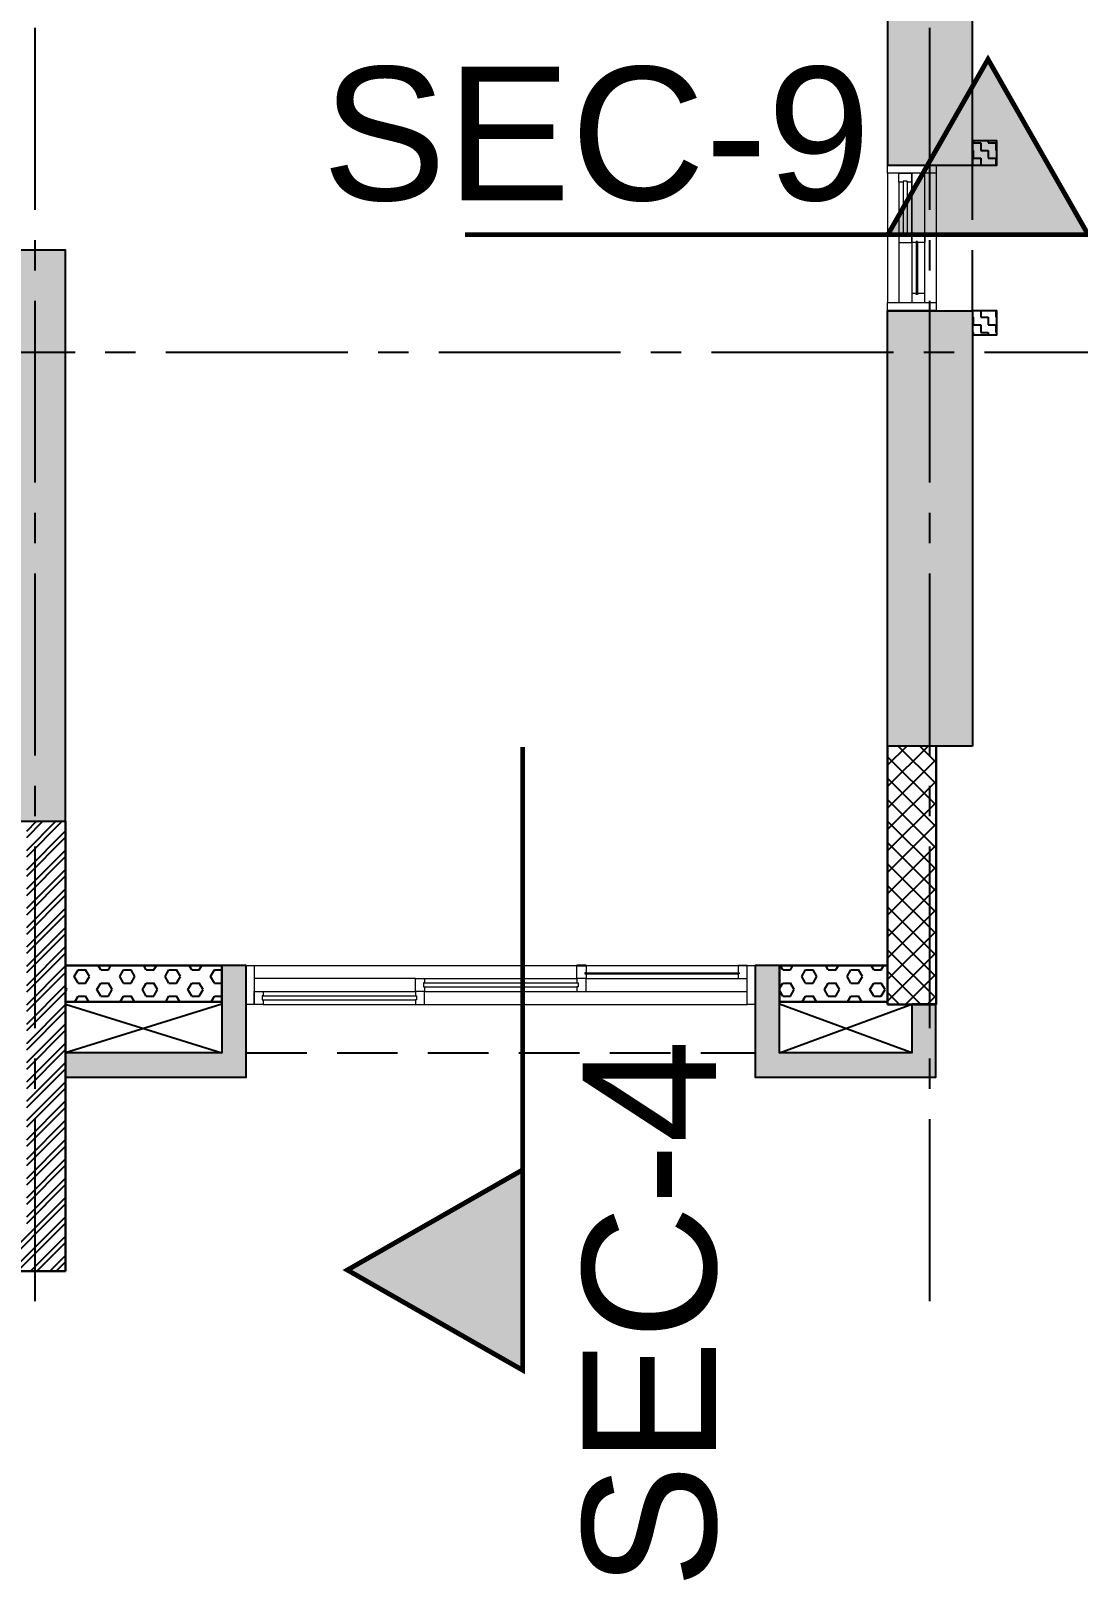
# Model space of a CAD drawing. Header units: millimetres. Extents: x 1066295 to 1300022, y -5734212 to -5454663.
# Drawn here: x 1211525 to 1215843, y -5732356 to -5725969 of the extents above; entities that cross this region are included whole.
import ezdxf

# ---------------------------------------------------------------- set-up
doc = ezdxf.new("R2010")
doc.units = ezdxf.units.MM
doc.header["$LTSCALE"] = 1000
doc.header["$MEASUREMENT"] = 0
for name, pattern in [('AUDIT_D_120904163729-0', [0]), ('T9_KEY PLAN(TYPICAL FLOOR)$0$2BHK-A - FRONT$0$AUDIT_D_120904163729-0', [0]), ('T9_KEY PLAN(TYPICAL FLOOR)$0$T8(T9 IS SIMILAR) - TYPICAL FLOOR ELEVATION$0$AUDIT_D_120904163729-0', [0]), ('T9_KEY PLAN(TYPICAL FLOOR)$0$T8(T9 IS SIMILAR) - TYPICAL FLOOR ELEVATION$0$HIDDEN', [0.375, 0.25, -0.125]), ('T9_KEY PLAN(TYPICAL FLOOR)$0$T8_REFUGE COLUMNS$0$CENTER2', [1.125, 0.75, -0.125, 0.125, -0.125]), ('T9_PROFILE SECTIONS$0$T8_PROFILE SECTIONS$0$HIDDEN', [0.375, 0.25, -0.125]), ('T9_PROFILE SECTIONS$0$T8_PROFILE SECTIONS$0$PHANTOM2', [1.25, 0.625, -0.125, 0.125, -0.125, 0.125, -0.125])]:
    doc.linetypes.add(name, pattern=pattern)
doc.layers.get('0').update_dxf_attribs({"linetype": 'AUDIT_D_120904163729-0'})
for name, color, linetype in [('T9_KEY PLAN(TYPICAL FLOOR)$0$2BHK-A - FRONT$0$A-HATCH -160', 251, 'T9_KEY PLAN(TYPICAL FLOOR)$0$2BHK-A - FRONT$0$AUDIT_D_120904163729-0'), ('T9_KEY PLAN(TYPICAL FLOOR)$0$T8(T9 IS SIMILAR) - TYPICAL FLOOR ELEVATION$0$A-WALL HATCH', 252, 'T9_KEY PLAN(TYPICAL FLOOR)$0$T8(T9 IS SIMILAR) - TYPICAL FLOOR ELEVATION$0$AUDIT_D_120904163729-0'), ('T9_KEY PLAN(TYPICAL FLOOR)$0$T8(T9 IS SIMILAR) - TYPICAL FLOOR ELEVATION$0$A-WALL-FEATURES', 6, 'T9_KEY PLAN(TYPICAL FLOOR)$0$T8(T9 IS SIMILAR) - TYPICAL FLOOR ELEVATION$0$AUDIT_D_120904163729-0'), ('T9_KEY PLAN(TYPICAL FLOOR)$0$T8_REFUGE COLUMNS$0$A-CENTERLINE', 193, 'T9_KEY PLAN(TYPICAL FLOOR)$0$T8_REFUGE COLUMNS$0$CENTER2'), ('T9_KEY PLAN(TYPICAL FLOOR)$0$T8_REFUGE COLUMNS$0$A-RCC COLS', 3, 'Continuous'), ('T9_KEY PLAN(TYPICAL FLOOR)$0$T8_TYPICAL COLUMNS$0$A-RCC COLS', 3, 'Continuous'), ('T9_PROFILE SECTIONS$0$T8_PROFILE SECTIONS$0$A-PROFILE SECTIONS', 81, 'T9_PROFILE SECTIONS$0$T8_PROFILE SECTIONS$0$PHANTOM2')]:
    doc.layers.add(name, color=color, linetype=linetype)
for name, color, linetype, lineweight in [('T9_KEY PLAN(TYPICAL FLOOR)$0$2BHK-A - FRONT$0$A-WALL- 160', 6, 'Continuous', 30), ('T9_KEY PLAN(TYPICAL FLOOR)$0$2BHK-A - FRONT$0$Window', 4, 'Continuous', 20), ('T9_KEY PLAN(TYPICAL FLOOR)$0$T8(T9 IS SIMILAR)$0$D&W', 8, 'Continuous', 25)]:
    doc.layers.add(name, color=color, linetype=linetype, lineweight=lineweight)
doc.layers.add('T9_KEY PLAN(TYPICAL FLOOR)$0$T8_REFUGE COLUMNS$0$COL-HATCH', color=7, linetype='Continuous', lineweight=25, true_color=0xa3a3a3)
doc.styles.add('T9_PROFILE SECTIONS$0$T8_PROFILE SECTIONS$0$arial', font='sanss___.ttf')

# ---------------------------------------------------------------- blocks, each defined once
blk = doc.blocks.new('T9_PROFILE SECTIONS$0$T8_PROFILE SECTIONS$0$MH')
at = {"layer": 'T9_PROFILE SECTIONS$0$T8_PROFILE SECTIONS$0$A-PROFILE SECTIONS', "linetype": 'T9_PROFILE SECTIONS$0$T8_PROFILE SECTIONS$0$HIDDEN', "ltscale": 2}
h = blk.add_hatch(color=256, dxfattribs=at)
h.dxf.hatch_style = 1
h.paths.add_polyline_path([(1140354.5, -5697433.6), (1141077.6, -5697846.6), (1140354.5, -5698259.6)])
at = {"layer": 'T9_PROFILE SECTIONS$0$T8_PROFILE SECTIONS$0$A-PROFILE SECTIONS', "linetype": 'T9_PROFILE SECTIONS$0$T8_PROFILE SECTIONS$0$HIDDEN', "ltscale": 2, "const_width": 20}
blk.add_lwpolyline([(1140354.5, -5697433.6), (1140354.5, -5697433.6), (1141077.6, -5697846.6), (1140354.5, -5698259.6)], close=True, dxfattribs=at)
blk.add_lwpolyline([(1140354.5, -5697433.6), (1140354.5, -5700003.6)], dxfattribs=at)
blk = doc.blocks.new('T9_PROFILE SECTIONS$0$PROFILE SECTION LINE T9')
at = {"layer": 'T9_PROFILE SECTIONS$0$T8_PROFILE SECTIONS$0$A-PROFILE SECTIONS', "linetype": 'ByBlock', "xscale": -1, "rotation": 270}
blk.add_blockref('T9_PROFILE SECTIONS$0$T8_PROFILE SECTIONS$0$MH', (5729344.8, -1153150, 0), dxfattribs=at)
at = {"layer": 'T9_PROFILE SECTIONS$0$T8_PROFILE SECTIONS$0$A-PROFILE SECTIONS', "linetype": 'ByBlock', "rotation": 180}
blk.add_blockref('T9_PROFILE SECTIONS$0$T8_PROFILE SECTIONS$0$MH', (1169933.7, -5714911.2, 0), dxfattribs=at)
at = {"layer": 'T9_PROFILE SECTIONS$0$T8_PROFILE SECTIONS$0$A-PROFILE SECTIONS', "linetype": 'ByBlock', "insert": (28752, -12661.3, 0), "char_height": 550, "attachment_point": 7, "style": 'T9_PROFILE SECTIONS$0$T8_PROFILE SECTIONS$0$arial'}
blk.add_mtext_dynamic_manual_height_columns('SEC-9', width=301.334, gutter_width=500, heights=[0], dxfattribs=at)
at = {"layer": 'T9_PROFILE SECTIONS$0$T8_PROFILE SECTIONS$0$A-PROFILE SECTIONS', "linetype": 'ByBlock', "insert": (30384, -18377.7, 0), "char_height": 550, "attachment_point": 7, "rotation": 90, "style": 'T9_PROFILE SECTIONS$0$T8_PROFILE SECTIONS$0$arial'}
blk.add_mtext_dynamic_manual_height_columns('SEC-4', width=301.334, gutter_width=500, heights=[0], dxfattribs=at)
blk = doc.blocks.new('T9_KEY PLAN(TYPICAL FLOOR)$0$T8_REFUGE COLUMNS')
at = {"layer": 'T9_KEY PLAN(TYPICAL FLOOR)$0$T8_REFUGE COLUMNS$0$COL-HATCH', "linetype": 'ByBlock'}
h = blk.add_hatch(color=256, dxfattribs=at)
h.dxf.hatch_style = 1
h.paths.add_polyline_path([(1215902.1, -5706299.9), (1216152.1, -5706299.9), (1216152.1, -5708099.9), (1215902.1, -5708099.9)])
h.paths.add_polyline_path([(1215902.1, -5708099.9), (1213292.1, -5708099.9), (1213292.1, -5707849.9), (1215902.1, -5707849.9)])
h.paths.add_polyline_path([(1196642.1, -5706299.9), (1196392.1, -5706299.9), (1196392.1, -5708099.9), (1196642.1, -5708099.9)])
h.paths.add_polyline_path([(1215902.1, -5723474.9), (1216152.1, -5723474.9), (1216152.1, -5721674.9), (1215902.1, -5721674.9)])
h.paths.add_polyline_path([(1215902.1, -5721924.9), (1213292.1, -5721924.9), (1213292.1, -5721674.9), (1215902.1, -5721674.9)])
h.paths.add_polyline_path([(1196642.1, -5723474.9), (1196392.1, -5723474.9), (1196392.1, -5721674.9), (1196642.1, -5721674.9)])
h.paths.add_polyline_path([(1198957.1, -5709939.9), (1199207.1, -5709939.9), (1199207.1, -5714149.9), (1198957.1, -5714149.9)])
h.paths.add_polyline_path([(1197682.1, -5711799.9), (1197432.1, -5711799.9), (1197432.1, -5709939.9), (1197682.1, -5709939.9)])
h.paths.add_polyline_path([(1184832.1, -5718799.9), (1185182.1, -5718799.9), (1185182.1, -5709299.9), (1184832.1, -5709299.9)])
h.paths.add_polyline_path([(1194132.1, -5714149.9), (1193882.1, -5714149.9), (1193882.1, -5709939.9), (1194132.1, -5709939.9)])
h.paths.add_polyline_path([(1189932.1, -5714149.9), (1190232.1, -5714149.9), (1190232.1, -5709914.9), (1189932.1, -5709914.9)])
h.paths.add_polyline_path([(1189932.1, -5719684.9), (1190232.1, -5719684.9), (1190232.1, -5715449.9), (1189932.1, -5715449.9)])
h.paths.add_polyline_path([(1194182.1, -5719609.9), (1193882.1, -5719609.9), (1193882.1, -5717174.9), (1194182.1, -5717174.9)])
h.paths.add_polyline_path([(1215612.1, -5719609.9), (1215862.1, -5719609.9), (1215862.1, -5715374.9), (1215612.1, -5715374.9)])
h.paths.add_polyline_path([(1210702.1, -5711724.9), (1207452.1, -5711724.9), (1207452.1, -5711474.9), (1210702.1, -5711474.9)])
h.paths.add_polyline_path([(1210702.1, -5713624.9), (1207452.1, -5713624.9), (1207452.1, -5713874.9), (1210702.1, -5713874.9)])
h.paths.add_polyline_path([(1210952.1, -5711474.9), (1210702.1, -5711474.9), (1210702.1, -5713874.9), (1210952.1, -5713874.9)])
h.paths.add_polyline_path([(1202442.1, -5712799.9), (1202692.1, -5712799.9), (1202692.1, -5710799.9), (1202442.1, -5710799.9)], flags=17)
h.paths.add_polyline_path([(1196682.1, -5715374.9), (1196932.1, -5715374.9), (1196932.1, -5719609.9), (1196682.1, -5719609.9)])
h.paths.add_polyline_path([(1210052.1, -5727009.9), (1209752.1, -5727009.9), (1209752.1, -5724474.9), (1210052.1, -5724474.9)])
h.paths.add_polyline_path([(1202492.1, -5727009.9), (1202792.1, -5727009.9), (1202792.1, -5724474.9), (1202492.1, -5724474.9)])
h.paths.add_polyline_path([(1199382.1, -5726829.9), (1199132.1, -5726829.9), (1199132.1, -5724474.9), (1199382.1, -5724474.9)])
h.paths.add_polyline_path([(1195392.1, -5726519.9), (1195742.1, -5726519.9), (1195742.1, -5724724.9), (1195392.1, -5724724.9)])
h.paths.add_polyline_path([(1195742.1, -5724124.9), (1195392.1, -5724124.9), (1195392.1, -5723274.9), (1195742.1, -5723274.9)])
h.paths.add_polyline_path([(1217152.1, -5726519.9), (1216802.1, -5726519.9), (1216802.1, -5724724.9), (1217152.1, -5724724.9)])
h.paths.add_polyline_path([(1216802.1, -5724124.9), (1217152.1, -5724124.9), (1217152.1, -5723274.9), (1216802.1, -5723274.9)])
h.paths.add_polyline_path([(1213162.1, -5726829.9), (1213412.1, -5726829.9), (1213412.1, -5724474.9), (1213162.1, -5724474.9)])
h.paths.add_polyline_path([(1209602.1, -5723474.9), (1209852.1, -5723474.9), (1209852.1, -5721674.9), (1209602.1, -5721674.9)])
h.paths.add_polyline_path([(1212262.1, -5721674.9), (1210752.1, -5721674.9), (1210752.1, -5721924.9), (1212262.1, -5721924.9)])
h.paths.add_polyline_path([(1212742.1, -5719224.9), (1207452.1, -5719224.9), (1207452.1, -5718974.9), (1212742.1, -5718974.9)])
h.paths.add_polyline_path([(1214067.1, -5718349.9), (1213817.1, -5718349.9), (1213817.1, -5716424.9), (1214067.1, -5716424.9)])
h.paths.add_polyline_path([(1213587.1, -5709939.9), (1213337.1, -5709939.9), (1213337.1, -5714149.9), (1213587.1, -5714149.9)])
h.paths.add_polyline_path([(1214862.1, -5711799.9), (1215112.1, -5711799.9), (1215112.1, -5709939.9), (1214862.1, -5709939.9)])
h.paths.add_polyline_path([(1227712.1, -5718799.9), (1227362.1, -5718799.9), (1227362.1, -5709299.9), (1227712.1, -5709299.9)])
h.paths.add_polyline_path([(1218412.1, -5714149.9), (1218662.1, -5714149.9), (1218662.1, -5709939.9), (1218412.1, -5709939.9)])
h.paths.add_polyline_path([(1222612.1, -5714149.9), (1222312.1, -5714149.9), (1222312.1, -5709914.9), (1222612.1, -5709914.9)])
h.paths.add_polyline_path([(1222612.1, -5719684.9), (1222312.1, -5719684.9), (1222312.1, -5715449.9), (1222612.1, -5715449.9)])
h.paths.add_polyline_path([(1218362.1, -5719609.9), (1218662.1, -5719609.9), (1218662.1, -5717174.9), (1218362.1, -5717174.9)])
h.paths.add_polyline_path([(1202742.1, -5716974.9), (1202992.1, -5716974.9), (1202992.1, -5718974.9), (1202742.1, -5718974.9)])
h.paths.add_polyline_path([(1204842.1, -5716974.9), (1205092.1, -5716974.9), (1205092.1, -5718974.9), (1204842.1, -5718974.9)])
h.paths.add_polyline_path([(1217152.1, -5701889.9), (1216802.1, -5701889.9), (1216802.1, -5705049.9), (1217152.1, -5705049.9)])
h.paths.add_polyline_path([(1216802.1, -5705649.9), (1217152.1, -5705649.9), (1217152.1, -5706499.9), (1216802.1, -5706499.9)])
h.paths.add_polyline_path([(1213162.1, -5701089.9), (1213412.1, -5701089.9), (1213412.1, -5705299.9), (1213162.1, -5705299.9)])
h.paths.add_polyline_path([(1210052.1, -5701089.9), (1209752.1, -5701089.9), (1209752.1, -5705299.9), (1210052.1, -5705299.9)])
h.paths.add_polyline_path([(1209602.1, -5706299.9), (1209852.1, -5706299.9), (1209852.1, -5708099.9), (1209602.1, -5708099.9)])
h.paths.add_polyline_path([(1212262.1, -5708099.9), (1210752.1, -5708099.9), (1210752.1, -5707849.9), (1212262.1, -5707849.9)])
h.paths.add_polyline_path([(1195392.1, -5701889.9), (1195742.1, -5701889.9), (1195742.1, -5705049.9), (1195392.1, -5705049.9)])
h.paths.add_polyline_path([(1195742.1, -5705649.9), (1195392.1, -5705649.9), (1195392.1, -5706499.9), (1195742.1, -5706499.9)])
h.paths.add_polyline_path([(1199382.1, -5701089.9), (1199132.1, -5701089.9), (1199132.1, -5705299.9), (1199382.1, -5705299.9)])
h.paths.add_polyline_path([(1202492.1, -5701089.9), (1202792.1, -5701089.9), (1202792.1, -5705299.9), (1202492.1, -5705299.9)])
h.paths.add_polyline_path([(1202942.1, -5706299.9), (1202692.1, -5706299.9), (1202692.1, -5708099.9), (1202942.1, -5708099.9)])
h.paths.add_polyline_path([(1200282, -5708099.9), (1201792, -5708099.9), (1201792, -5707849.9), (1200282, -5707849.9)])
h.paths.add_polyline_path([(1207452.1, -5710799.9), (1211787.1, -5710799.9), (1211787.1, -5710549.9), (1207452.1, -5710549.9)])
h.paths.add_polyline_path([(1200042.1, -5713849.9), (1200042.1, -5710549.9), (1205092.1, -5710549.9), (1205092.1, -5712999.9), (1204842.1, -5712999.9), (1204842, -5710799.9), (1200292.1, -5710799.9), (1200292.1, -5713849.9)])
h.paths.add_polyline_path([(1198907.1, -5719224.9), (1205092.1, -5719224.9), (1205092.1, -5718974.9), (1198907.1, -5718974.9)])
h.paths.add_polyline_path([(1202942.1, -5723474.9), (1202692.1, -5723474.9), (1202692.1, -5721674.9), (1202942.1, -5721674.9)])
h.paths.add_polyline_path([(1200282.1, -5721674.9), (1201792.1, -5721674.9), (1201792.1, -5721924.9), (1200282.1, -5721924.9)])
h.paths.add_polyline_path([(1196932.1, -5715624.9), (1203832.1, -5715624.9), (1203832.1, -5715374.9), (1196932.1, -5715374.9)])
h.paths.add_polyline_path([(1215612.1, -5715624.9), (1207452.1, -5715624.9), (1207452.1, -5715374.9), (1215612.1, -5715374.9)])
h.paths.add_polyline_path([(1196642.1, -5721924.9), (1199252.1, -5721924.9), (1199252.1, -5721674.9), (1196642.1, -5721674.9)])
h.paths.add_polyline_path([(1196642.1, -5708099.9), (1199252.1, -5708099.9), (1199252.1, -5707849.9), (1196642.1, -5707849.9)])
h.paths.add_polyline_path([(1198007.1, -5718974.9), (1196932.1, -5718974.9), (1196932.1, -5719224.9), (1198007.1, -5719224.9)])
at = {"layer": 'T9_KEY PLAN(TYPICAL FLOOR)$0$T8_REFUGE COLUMNS$0$A-CENTERLINE'}
for p, q in [((1216977.1, -5728808.5), (1216977.1, -5698299.6)), ((1213287.1, -5728808.5), (1213287.1, -5698573.6)), ((1217951.3, -5724897.4), (1182156.9, -5724897.4))]:
    blk.add_line(p, q, dxfattribs=at)
at = {"layer": 'T9_KEY PLAN(TYPICAL FLOOR)$0$T8_REFUGE COLUMNS$0$A-RCC COLS', "linetype": 'ByBlock'}
for points in [[(1216802.1, -5724124.9), (1217152.1, -5724124.9), (1217152.1, -5723274.9), (1216802.1, -5723274.9)], [(1213162.1, -5726829.9), (1213412.1, -5726829.9), (1213412.1, -5724474.9), (1213162.1, -5724474.9)], [(1217152.1, -5726519.9), (1216802.1, -5726519.9), (1216802.1, -5724724.9), (1217152.1, -5724724.9)]]:
    blk.add_lwpolyline(points, close=True, dxfattribs=at)
blk = doc.blocks.new('T9_KEY PLAN(TYPICAL FLOOR)$0$T8_TYPICAL COLUMNS')
at = {"layer": 'T9_KEY PLAN(TYPICAL FLOOR)$0$T8_TYPICAL COLUMNS$0$A-RCC COLS', "linetype": 'ByBlock'}
blk.add_blockref('T9_KEY PLAN(TYPICAL FLOOR)$0$T8_REFUGE COLUMNS', (0, 0), dxfattribs=at)
blk = doc.blocks.new('T9_KEY PLAN(TYPICAL FLOOR)$0$2BHK-A - FRONT$0$1500-flat-1-flat-1')
at = {"layer": 'T9_KEY PLAN(TYPICAL FLOOR)$0$2BHK-A - FRONT$0$Window', "color": 1, "lineweight": 13}
for p, q in [((5694378.8, 1149675.6), (5694378.8, 1149141.6, 0)), ((5694425.5, 1149179.1, 0), (5694425.5, 1149675.6)), ((5694478.8, 1149427.4), (5694478.8, 1149675.6)), ((5694478.8, 1149638.1), (5694478.8, 1149427.4)), ((5694532.2, 1149638.1), (5694532.2, 1149141.6, 0)), ((5694578.8, 1149675.6), (5694578.8, 1149141.6, 0)), ((5694478.8, 1149457), (5694478.8, 1149141.6, 0)), ((5694378.8, 1149389.9), (5694378.8, 1149179.1, 0)), ((5694478.8, 1149389.9), (5694478.8, 1149179.1, 0))]:
    blk.add_line(p, q, dxfattribs=at)
at = {"layer": 'T9_KEY PLAN(TYPICAL FLOOR)$0$2BHK-A - FRONT$0$Window', "color": 5, "lineweight": 13}
for p, q in [((5694497.4, 1149638.1), (5694497.4, 1149427.4)), ((5694513.6, 1149638.1), (5694513.6, 1149427.4)), ((5694455.7, 1149389.9), (5694455.7, 1149179.1, 0)), ((5694460.2, 1149389.9), (5694460.2, 1149179.1, 0))]:
    blk.add_line(p, q, dxfattribs=at)
at = {"layer": 'T9_KEY PLAN(TYPICAL FLOOR)$0$2BHK-A - FRONT$0$Window', "color": 4, "lineweight": 13}
for points in [[(5694378.8, 1149708.6), (5694378.8, 1149675.6), (5694578.8, 1149675.6), (5694578.8, 1149708.6)], [(5694513.6, 1149638.1), (5694532.2, 1149638.1), (5694532.2, 1149675.6), (5694478.8, 1149675.6), (5694478.8, 1149638.1), (5694497.4, 1149638.1), (5694497.4, 1149642.6), (5694513.6, 1149642.6)], [(5694460.2, 1149389.9), (5694478.8, 1149389.9), (5694478.8, 1149427.4), (5694425.5, 1149427.4), (5694425.5, 1149389.9), (5694455.7, 1149389.9), (5694455.7, 1149394.4), (5694460.2, 1149394.4)], [(5694513.6, 1149427.4), (5694532.2, 1149427.4), (5694532.2, 1149389.9), (5694478.8, 1149389.9), (5694478.8, 1149427.4), (5694509.1, 1149427.4), (5694509.1, 1149422.9), (5694513.6, 1149422.9)], [(5694378.8, 1149141.6), (5694378.8, 1149108.6), (5694578.8, 1149108.6), (5694578.8, 1149141.6)], [(5694460.2, 1149179.1), (5694478.8, 1149179.1), (5694478.8, 1149141.6), (5694425.5, 1149141.6), (5694425.5, 1149179.1), (5694455.7, 1149179.1), (5694455.7, 1149174.6), (5694460.2, 1149174.6)]]:
    blk.add_lwpolyline(points, close=True, dxfattribs=at)
blk = doc.blocks.new('T9_KEY PLAN(TYPICAL FLOOR)$0$2BHK-A - FRONT$0$2100')
at = {"layer": 'T9_KEY PLAN(TYPICAL FLOOR)$0$2BHK-A - FRONT$0$Window', "color": 1, "lineweight": 13}
for p, q in [((1150876.5, -5693344.1), (1148842.5, -5693344.1)), ((1149507.5, -5693344.1), (1148880, -5693344.1)), ((1149507.5, -5693450.8), (1148842.5, -5693450.8)), ((1149507.5, -5693397.4), (1148880, -5693397.4)), ((1150173.7, -5693397.4), (1149545, -5693397.4)), ((1150173.7, -5693450.8), (1149545, -5693450.8)), ((1150211.2, -5693397.4), (1150876.5, -5693397.4)), ((1150839, -5693450.8), (1150211.2, -5693450.8)), ((1150173.7, -5693504.1), (1148842.5, -5693504.1)), ((1150839, -5693504.1), (1150211.2, -5693504.1))]:
    blk.add_line(p, q, dxfattribs=at)
at = {"layer": 'T9_KEY PLAN(TYPICAL FLOOR)$0$2BHK-A - FRONT$0$Window', "color": 5, "lineweight": 13}
for p, q in [((1149507.5, -5693374.4), (1148880, -5693374.4)), ((1149507.5, -5693378.9), (1148880, -5693378.9)), ((1150173.7, -5693416), (1149545, -5693416)), ((1150173.7, -5693432.2), (1149545, -5693432.2)), ((1150839, -5693469.3), (1150211.2, -5693469.3)), ((1150839, -5693485.5), (1150211.2, -5693485.5))]:
    blk.add_line(p, q, dxfattribs=at)
at = {"layer": 'T9_KEY PLAN(TYPICAL FLOOR)$0$2BHK-A - FRONT$0$Window', "color": 4, "lineweight": 13}
for points in [[(1148842.5, -5693344.1), (1148809.5, -5693344.1), (1148809.5, -5693504.1), (1148842.5, -5693504.1)], [(1148880, -5693378.9), (1148880, -5693397.4), (1148842.5, -5693397.4), (1148842.5, -5693344.1), (1148880, -5693344.1), (1148880, -5693374.4), (1148875.5, -5693374.4), (1148875.5, -5693378.9)], [(1149507.5, -5693378.9), (1149507.5, -5693397.4), (1149545, -5693397.4), (1149545, -5693344.1), (1149507.5, -5693344.1), (1149507.5, -5693374.4), (1149512, -5693374.4), (1149512, -5693378.9)], [(1150909.5, -5693344.1), (1150876.5, -5693344.1), (1150876.5, -5693504.1), (1150909.5, -5693504.1)], [(1149545, -5693432.2), (1149545, -5693450.8), (1149507.5, -5693450.8), (1149507.5, -5693397.4), (1149545, -5693397.4), (1149545, -5693416), (1149540.5, -5693416), (1149540.5, -5693432.2)], [(1150173.7, -5693432.2), (1150173.7, -5693450.8), (1150211.2, -5693450.8), (1150211.2, -5693397.4), (1150173.7, -5693397.4), (1150173.7, -5693416), (1150178.2, -5693416), (1150178.2, -5693432.2)], [(1150211.2, -5693485.5), (1150211.2, -5693504.1), (1150173.7, -5693504.1), (1150173.7, -5693450.8), (1150211.2, -5693450.8), (1150211.2, -5693469.3), (1150206.7, -5693469.3), (1150206.7, -5693485.5)], [(1150839, -5693485.5), (1150839, -5693504.1), (1150876.5, -5693504.1), (1150876.5, -5693450.8), (1150839, -5693450.8), (1150839, -5693469.3), (1150843.5, -5693469.3), (1150843.5, -5693485.5)]]:
    blk.add_lwpolyline(points, close=True, dxfattribs=at)
blk = doc.blocks.new('T9_KEY PLAN(TYPICAL FLOOR)')
at = {"layer": 'T9_KEY PLAN(TYPICAL FLOOR)$0$2BHK-A - FRONT$0$A-HATCH -160', "linetype": 'ByBlock'}
h = blk.add_hatch(dxfattribs=at)
h.set_pattern_fill('ANSI32', color=8, scale=150)
h.set_pattern_definition([(45, (0, -0.55), (-39.77475644, 39.77475644), []), (45, (26.517, -0.55), (-39.77475644, 39.77475644), [])])
h.paths.add_polyline_path([(1213411.9, -5726829.9), (1213251.9, -5726829.9), (1213251.9, -5728524.6), (1212781.9, -5728524.6), (1212781.9, -5728684.6), (1213411.9, -5728684.6)])
h.paths.add_polyline_path([(1210052.3, -5727009.9), (1209892.3, -5727009.9), (1209892.3, -5727450.1), (1209117.3, -5727450.1), (1209117.3, -5727610.1), (1210052.3, -5727610.1)])
h.paths.add_polyline_path([(1210681.9, -5728684.6), (1210052.3, -5728684.6), (1210052.3, -5728524.6), (1210681.9, -5728524.6)])
h.paths.add_polyline_path([(1206717.3, -5727450.1), (1206347.3, -5727450.1), (1206347.3, -5727610.1), (1206717.3, -5727610.1)])
h.paths.add_polyline_path([(1211787.3, -5719574.2), (1211627.3, -5719574.2), (1211627.3, -5719224.9), (1211787.3, -5719224.9)])
h.paths.add_polyline_path([(1212502.4, -5721834.8), (1212262.8, -5721834.8), (1212261.7, -5721674.9), (1212502.4, -5721674.9)])
h.paths.add_polyline_path([(1212262.3, -5721924.5), (1212102.3, -5721924.5), (1212102.3, -5722424.9), (1212262.3, -5722424.9)])
h.paths.add_polyline_path([(1213452.3, -5721924.9), (1213292.3, -5721924.9), (1213292.3, -5722424.9), (1213452.3, -5722424.9)])
h.paths.add_polyline_path([(1213452.3, -5723474.9), (1213452.3, -5723074.9), (1213292.3, -5723074.9), (1213292.3, -5723314.9), (1212262.3, -5723314.9), (1212264.8, -5723074.9), (1212104.8, -5723074.9), (1212102.3, -5723474.6)])
h = blk.add_hatch(dxfattribs=at)
h.set_pattern_fill('ANSI37', color=8, scale=500)
h.paths.add_polyline_path([(1216802.3, -5727585.2), (1217002.3, -5727585.2), (1217002.3, -5726519.9), (1216802.3, -5726519.9)])
h.paths.add_polyline_path([(1216802.3, -5723474.6), (1216152.5, -5723474.6), (1216152.5, -5723274.6), (1216802.3, -5723274.6)])
h.paths.add_polyline_path([(1210052.3, -5728684.6), (1209852.3, -5728684.6), (1209852.3, -5727610.1), (1210052.3, -5727610.1)])
h = blk.add_hatch(dxfattribs=at)
h.set_pattern_fill('HEX', color=8, scale=250)
h.paths.add_polyline_path([(1216356.8, -5727574.9), (1216801.9, -5727574.9), (1216801.9, -5727424.9), (1216356.8, -5727424.9)])
h.paths.add_polyline_path([(1214056.8, -5727574.9), (1213411.9, -5727574.9), (1213411.9, -5727424.9), (1214056.8, -5727424.9)])
at = {"layer": 'T9_KEY PLAN(TYPICAL FLOOR)$0$T8(T9 IS SIMILAR) - TYPICAL FLOOR ELEVATION$0$A-WALL HATCH', "linetype": 'ByBlock'}
h = blk.add_hatch(dxfattribs=at)
h.set_pattern_fill('ZIGZAG', color=8, scale=250)
h.set_pattern_definition([(0, (0, 0), (31.25, 31.25), [31.25, -31.25]), (90, (31.25, 0), (-31.25, 31.25), [31.25, -31.25])])
h.paths.add_polyline_path([(1186332.7, -5719983.5), (1186332.7, -5719683.5), (1186432.7, -5719683.5), (1186432.7, -5719883.5), (1186982.7, -5719883.5), (1186982.7, -5719523.5), (1187082.7, -5719523.5), (1187082.7, -5719983.5)])
h.paths.add_polyline_path([(1190232.7, -5719983.5), (1190232.7, -5719683.5), (1190132.7, -5719683.5), (1190132.7, -5719883.5), (1189582.7, -5719883.5), (1189582.7, -5719523.5), (1189482.7, -5719523.5), (1189482.7, -5719983.5)])
h.paths.add_polyline_path([(1190857.7, -5717933.5), (1190857.7, -5717733.5), (1190757.7, -5717733.5), (1190757.7, -5717933.5)])
h.paths.add_polyline_path([(1193357.7, -5717733.5), (1193357.7, -5717933.5), (1193257.7, -5717933.5), (1193257.7, -5717733.5)])
h.paths.add_polyline_path([(1196632.8, -5709938.8), (1196632.8, -5709738.8), (1196532.8, -5709738.8), (1196532.8, -5709938.8)])
h.paths.add_polyline_path([(1194132, -5709738.8), (1194132, -5709938.8), (1194032, -5709938.8), (1194032, -5709738.8)])
h.paths.add_polyline_path([(1195742.7, -5701889.7), (1196212.8, -5701889.7), (1196212.8, -5702349.7), (1196112.8, -5702349.7), (1196112.8, -5701989.7), (1195742.7, -5701989.7)])
h.paths.add_polyline_path([(1198312.8, -5702349.7), (1198312.8, -5701889.7), (1199132.6, -5701889.7), (1199132.6, -5701989.7), (1198412.8, -5701989.7), (1198412.8, -5702349.7)])
h.paths.add_polyline_path([(1199662.5, -5701090.3), (1199662.5, -5700890.3), (1199762.5, -5700890.3), (1199762.5, -5701090.3)])
h.paths.add_polyline_path([(1201862.6, -5700890.3), (1201862.6, -5701090.3), (1201962.6, -5701090.3), (1201962.6, -5700890.3)])
h.paths.add_polyline_path([(1210681.9, -5700890.3), (1210681.9, -5701090.3), (1210581.9, -5701090.3), (1210581.9, -5700890.3)])
h.paths.add_polyline_path([(1212882, -5701090.3), (1212882, -5700890.3), (1212782, -5700890.3), (1212782, -5701090.3)])
h.paths.add_polyline_path([(1214231.8, -5702349.7), (1214231.8, -5701889.7), (1213412.3, -5701889.7), (1213412.3, -5701989.7), (1214131.8, -5701989.7), (1214131.8, -5702349.7)])
h.paths.add_polyline_path([(1216801.9, -5701889.7), (1216331.8, -5701889.7), (1216331.8, -5702349.7), (1216431.8, -5702349.7), (1216431.8, -5701989.7), (1216801.9, -5701989.7)])
h.paths.add_polyline_path([(1215911.7, -5709938.8), (1215911.7, -5709738.8), (1216011.7, -5709738.8), (1216011.7, -5709938.8)])
h.paths.add_polyline_path([(1218412.5, -5709738.8), (1218412.5, -5709938.8), (1218512.5, -5709938.8), (1218512.5, -5709738.8)])
h.paths.add_polyline_path([(1221686.9, -5717933.5), (1221686.9, -5717733.5), (1221786.9, -5717733.5), (1221786.9, -5717933.5)])
h.paths.add_polyline_path([(1219186.9, -5717733.5), (1219186.9, -5717933.5), (1219286.9, -5717933.5), (1219286.9, -5717733.5)])
h.paths.add_polyline_path([(1222311.8, -5719983.5), (1222311.8, -5719683.5), (1222411.8, -5719683.5), (1222411.8, -5719883.5), (1222961.8, -5719883.5), (1222961.8, -5719523.5), (1223061.8, -5719523.5), (1223061.8, -5719983.5)])
h.paths.add_polyline_path([(1226211.8, -5719983.5), (1226211.8, -5719683.5), (1226111.8, -5719683.5), (1226111.8, -5719883.5), (1225561.8, -5719883.5), (1225561.8, -5719523.5), (1225461.8, -5719523.5), (1225461.8, -5719983.5)])
h.paths.add_polyline_path([(1217001.9, -5727584.6), (1216901.9, -5727584.6), (1216901.9, -5727784.6), (1216356.8, -5727784.6), (1216356.8, -5727424.6), (1216256.8, -5727424.6), (1216256.8, -5727884.6), (1217001.9, -5727884.6)])
h.paths.add_polyline_path([(1214156.8, -5727424.6), (1214056.8, -5727424.6), (1214056.8, -5727784.6), (1213412.3, -5727784.6), (1213412.3, -5727884.6), (1214156.8, -5727884.6)])
h.paths.add_polyline_path([(1210681.9, -5728884), (1210681.9, -5728684), (1210581.9, -5728684), (1210581.9, -5728884)])
h.paths.add_polyline_path([(1212882, -5728684), (1212882, -5728884), (1212782, -5728884), (1212782, -5728684)])
h.paths.add_polyline_path([(1201862.6, -5728884), (1201862.6, -5728684), (1201962.6, -5728684), (1201962.6, -5728884)])
h.paths.add_polyline_path([(1199662.5, -5728684), (1199662.5, -5728884), (1199762.5, -5728884), (1199762.5, -5728684)])
h.paths.add_polyline_path([(1198387.7, -5727424.6), (1198487.7, -5727424.6), (1198487.7, -5727784.6), (1199132.3, -5727784.6), (1199132.3, -5727884.6), (1198387.7, -5727884.6)])
h.paths.add_polyline_path([(1195542.6, -5727584.6), (1195642.6, -5727584.6), (1195642.6, -5727784.6), (1196187.7, -5727784.6), (1196187.7, -5727424.6), (1196287.7, -5727424.6), (1196287.7, -5727884.6), (1195542.6, -5727884.6)])
h = blk.add_hatch(dxfattribs=at)
h.set_pattern_fill('ZIGZAG', color=8, scale=250)
h.set_pattern_definition([(270, (1236691.37, -5731055.582), (31.25, -31.25), [31.25, -31.25]), (0, (1236691.37, -5731086.832), (31.25, 31.25), [31.25, -31.25])])
h.paths.add_polyline_path([(1217152.1, -5724024.9), (1217152.1, -5724124.9), (1217252.5, -5724124.9), (1217252.5, -5724024.9)])
h.paths.add_polyline_path([(1217152.1, -5724724.9), (1217152.1, -5724824.9), (1217252.5, -5724824.9), (1217252.5, -5724724.9)])
at = {"layer": 'T9_KEY PLAN(TYPICAL FLOOR)$0$2BHK-A - FRONT$0$A-WALL- 160', "color": 8, "linetype": 'ByBlock'}
for p, q in [((1216802.2, -5727584.9, 0.3), (1216802.1, -5726519.9)), ((1217002.2, -5727584.9, 0.3), (1217002.3, -5726520.2, 0.7)), ((1213412.3, -5727424.9, -0.4), (1213412.3, -5726829.9)), ((1213412.3, -5728684.9), (1213412.3, -5726829.9)), ((1214056.8, -5727424.9, -0.4), (1213411.9, -5727424.9, -0.4)), ((1214056.8, -5727424.9, -0.4), (1214056.8, -5727574.9, -0.4)), ((1215558.8, -5727424.9, -0.4), (1215521.3, -5727424.9, -0.4)), ((1216802.2, -5727424.9, 0.3), (1216356.8, -5727424.9, -0.4)), ((1216356.8, -5727424.9, -0.4), (1216356.8, -5727574.9, -0.4)), ((1214056.8, -5727574.9, -0.4), (1213411.9, -5727574.9, -0.4)), ((1216802.2, -5727574.9, 0.3), (1216356.8, -5727574.9, -0.4)), ((1217002.2, -5727584.9, 0.3), (1216802.2, -5727584.9, 0.3)), ((1213412.3, -5728684.9), (1212781.9, -5728684.9))]:
    blk.add_line(p, q, dxfattribs=at)
at = {"layer": 'T9_KEY PLAN(TYPICAL FLOOR)$0$T8(T9 IS SIMILAR) - TYPICAL FLOOR ELEVATION$0$A-WALL-FEATURES', "color": 8, "linetype": 'T9_KEY PLAN(TYPICAL FLOOR)$0$T8(T9 IS SIMILAR) - TYPICAL FLOOR ELEVATION$0$HIDDEN'}
for p, q in [((1217152.1, -5724724.9), (1217152.1, -5724124.9)), ((1214156.8, -5727784.6), (1216256.8, -5727784.6))]:
    blk.add_line(p, q, dxfattribs=at)
at = {"layer": 'T9_KEY PLAN(TYPICAL FLOOR)$0$T8(T9 IS SIMILAR) - TYPICAL FLOOR ELEVATION$0$A-WALL-FEATURES', "color": 8, "linetype": 'ByBlock'}
for p, q in [((1214056.8, -5727584.6), (1213412.3, -5727784.6)), ((1213412.3, -5727584.6), (1214056.8, -5727784.6)), ((1216901.9, -5727784.6), (1216356.8, -5727584.6)), ((1216356.8, -5727784.6), (1216901.9, -5727584.6))]:
    blk.add_line(p, q, dxfattribs=at)
for points in [[(1217152.1, -5724024.9), (1217152.1, -5724124.9), (1217252.5, -5724124.9), (1217252.5, -5724024.9)], [(1217152.1, -5724724.9), (1217152.1, -5724824.9), (1217252.5, -5724824.9), (1217252.5, -5724724.9)], [(1214156.8, -5727424.6), (1214056.8, -5727424.6), (1214056.8, -5727784.6), (1213412.3, -5727784.6), (1213412.3, -5727884.6), (1214156.8, -5727884.6)], [(1217001.9, -5727584.6), (1216901.9, -5727584.6), (1216901.9, -5727784.6), (1216356.8, -5727784.6), (1216356.8, -5727424.6), (1216256.8, -5727424.6), (1216256.8, -5727884.6), (1217001.9, -5727884.6)]]:
    blk.add_lwpolyline(points, close=True, dxfattribs=at)
at = {"layer": 'T9_KEY PLAN(TYPICAL FLOOR)$0$2BHK-A - FRONT$0$A-WALL- 160', "color": 8, "extrusion": (-2.18633e-16, -5.47382e-48, -1), "zscale": -1}
blk.add_blockref('T9_KEY PLAN(TYPICAL FLOOR)$0$2BHK-A - FRONT$0$1500-flat-1-flat-1', (-6911380.8, -6873833.2, 0), dxfattribs=at)
at = {"layer": 'T9_KEY PLAN(TYPICAL FLOOR)$0$2BHK-A - FRONT$0$A-WALL- 160', "color": 8, "linetype": 'ByBlock', "extrusion": (0, 0, -1), "zscale": -1}
blk.add_blockref('T9_KEY PLAN(TYPICAL FLOOR)$0$2BHK-A - FRONT$0$2100', (-2365066.3, -34080.8), dxfattribs=at)
at = {"layer": 'T9_KEY PLAN(TYPICAL FLOOR)$0$T8(T9 IS SIMILAR)$0$D&W', "color": 8, "linetype": 'ByBlock'}
blk.add_blockref('T9_KEY PLAN(TYPICAL FLOOR)$0$T8_TYPICAL COLUMNS', (0, 0), dxfattribs=at)
blk = doc.blocks.new('T9_PROFILE SECTIONS')
at = {"layer": 'T9_PROFILE SECTIONS$0$T8_PROFILE SECTIONS$0$A-PROFILE SECTIONS', "linetype": 'ByBlock'}
blk.add_blockref('T9_PROFILE SECTIONS$0$PROFILE SECTION LINE T9', (1185718.3657, -5711614.9293, -0.0243), dxfattribs=at)
at = {"linetype": 'ByBlock'}
blk.add_blockref('T9_KEY PLAN(TYPICAL FLOOR)', (0.1954, 0.8356), dxfattribs=at)

msp = doc.modelspace()

# ---------------------------------------------------------------- block references
at = {"linetype": 'ByBlock'}
msp.add_blockref('T9_PROFILE SECTIONS', (-1745.2, -2398.4, 0.4), dxfattribs=at)

doc.saveas('drawing.dxf')
